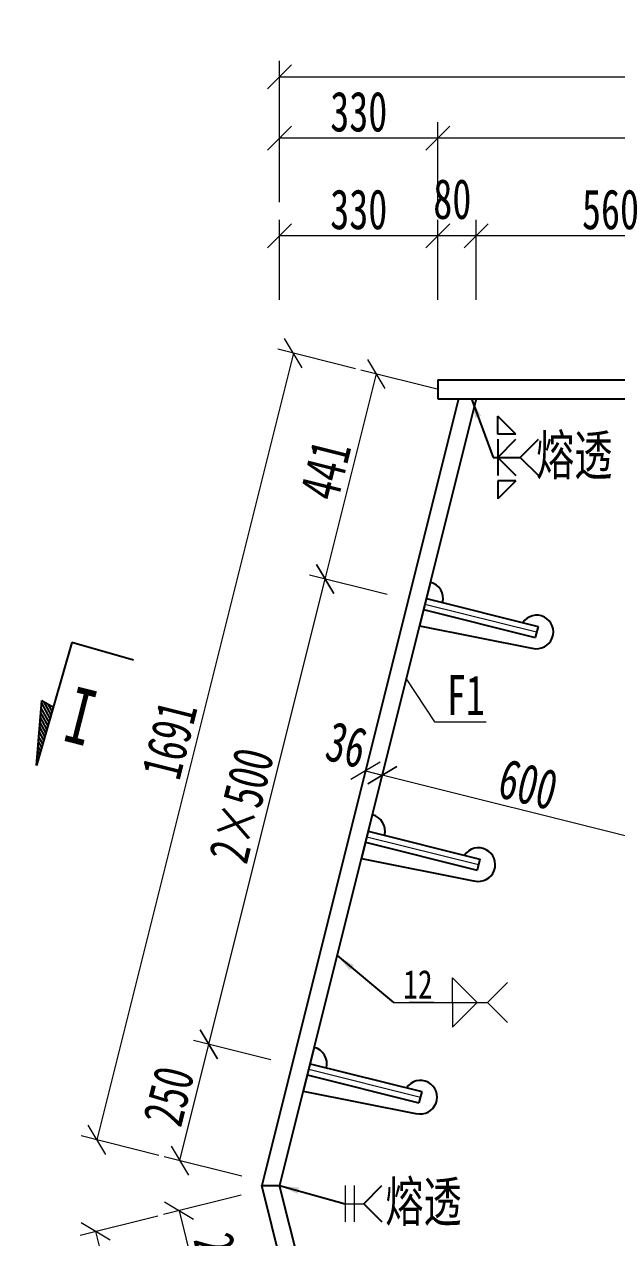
# Model space of a CAD drawing. Header units: millimetres. Extents: x -411717 to -116098, y 0 to 693159.
# Drawn here: x -178435 to -177200, y 311997 to 314528 of the extents above; entities that cross this region are included whole.
import ezdxf
from ezdxf.enums import TextEntityAlignment as Align

# ---------------------------------------------------------------- set-up
doc = ezdxf.new("R2010")
doc.units = ezdxf.units.MM
doc.header["$LTSCALE"] = 2
doc.header["$PDMODE"] = 3
doc.header["$PDSIZE"] = -10
doc.layers.get('Defpoints').update_dxf_attribs({"color": 8, "lineweight": 9})
doc.layers.add('dim', color=3, linetype='Continuous')
doc.layers.add('焊缝', color=7, linetype='Continuous')
for name, color, linetype, lineweight in [('文字', 7, 'Continuous', 15), ('标注', 4, 'Continuous', 13), ('横隔板', 6, 'Continuous', 25), ('细实线', 4, 'Continuous', 15), ('钢板粗线', 1, 'Continuous', 25)]:
    doc.layers.add(name, color=color, linetype=linetype, lineweight=lineweight)
doc.styles.add('111', font='仿宋_GB2312.ttf', dxfattribs={"width": 0.7})
doc.styles.add('BM_Dim', font='仿宋_GB2312.ttf', dxfattribs={"width": 0.85})
doc.styles.add('SMEDI', font='仿宋_GB2312.ttf', dxfattribs={"width": 0.75})
doc.styles.get("Standard").update_dxf_attribs({"font": '仿宋_GB2312.ttf'})
doc.dimstyles.new('200', dxfattribs={"dimscale": 0, "dimtxt": 2.5, "dimasz": 1.5, "dimexe": 1, "dimexo": 1, "dimgap": 0.4, "dimtad": 1, "dimdec": 0, "dimdsep": 46, "dimtxsty": '111', "dimblk": 'OBLIQUE', "dimcen": 0, "dimclrd": 256, "dimclre": 256, "dimclrt": 256, "dimadec": 1, "dimazin": 2, "dimtfac": 1, "dimtdec": 0, "dimtmove": 2, "dimatfit": 3, "dimfxl": 4, "dimfxlon": 1, "dimtolj": 1, "dimlwd": -1, "dimlwe": -1, "dimarcsym": 0})
doc.dimstyles.new('MSteel_1.0_1.0', dxfattribs={"dimtxt": 3, "dimasz": 1.2, "dimexe": 1, "dimexo": 1, "dimgap": 1, "dimtad": 3, "dimtoh": 1, "dimdec": 0, "dimzin": 0, "dimdsep": 46, "dimtxsty": 'Standard', "dimblk": 'ARCHTICK', "dimcen": 0.09, "dimclrd": 3, "dimclre": 3, "dimadec": 0, "dimazin": 0, "dimtfac": 1, "dimtdec": 4, "dimtofl": 0, "dimtmove": 0, "dimatfit": 3, "dimfxl": 1, "dimtolj": 1, "dimtzin": 0, "dimarcsym": 0})

# ---------------------------------------------------------------- blocks, each defined once
blk = doc.blocks.new('_Oblique')
at = {"color": 0, "linetype": 'ByBlock', "lineweight": -2}
blk.add_line((-0.5, -0.5), (0.5, 0.5), dxfattribs=at)
blk = doc.blocks.new('*D1138')
at = {"layer": 'Defpoints', "color": 0, "transparency": 16777216}
for p in [(-177688.7, 312962.1), (-177715.6, 312854.6), (-177133.5, 312709)]:
    blk.add_point(p, dxfattribs=at)
at = {"layer": '细实线', "transparency": 16777216}
for p, q in [((-177707.5, 312886.9), (-177680.6, 312994.4)), ((-177106.6, 312816.6), (-177688.7, 312962.1)), ((-177125.4, 312741.4), (-177098.6, 312848.9))]:
    blk.add_line(p, q, dxfattribs=at)
at = {"layer": '细实线', "transparency": 16777216, "xscale": 49.99999999999995, "yscale": 49.99999999999995, "zscale": 49.99999999999995}
for p, rotation in [((-177688.7, 312962.1), 165.9637565320775), ((-177106.6, 312816.6), 345.9637565320776)]:
    blk.add_blockref('_Oblique', p, dxfattribs=dict(at, rotation=rotation))
at = {"layer": '细实线', "transparency": 16777216, "insert": (-177384.3, 312942.7), "char_height": 83.33, "attachment_point": 5, "rotation": 345.9638, "style": '111'}
blk.add_mtext('\\A1;600', dxfattribs=at)
blk = doc.blocks.new('*D1209')
at = {"layer": 'Defpoints', "color": 0, "transparency": 16777216}
for p in [(-177701.6, 313059), (-177666.7, 313050.3), (-177688.7, 312962.1)]:
    blk.add_point(p, dxfattribs=at)
at = {"layer": '标注', "transparency": 16777216}
for p, q in [((-177709.7, 313026.7), (-177731.7, 312938.5)), ((-177674.8, 313018), (-177696.8, 312929.8)), ((-177723.6, 312970.8), (-177688.7, 312962.1))]:
    blk.add_line(p, q, dxfattribs=at)
at = {"layer": '标注', "transparency": 16777216, "xscale": 49.99999999999987, "yscale": 49.99999999999987, "zscale": 49.99999999999987}
for p, rotation in [((-177723.6, 312970.8), 165.9637565321746), ((-177688.7, 312962.1), 345.9637565321746)]:
    blk.add_blockref('_Oblique', p, dxfattribs=dict(at, rotation=rotation))
at = {"layer": '标注', "transparency": 16777216, "insert": (-177763.5, 313025.3), "char_height": 83.33, "attachment_point": 5, "rotation": 345.9638, "style": '111'}
blk.add_mtext('\\A1;36', dxfattribs=at)
blk = doc.blocks.new('*D1200')
at = {"layer": 'Defpoints', "color": 0, "transparency": 16777216}
for p in [(-177902.7, 314290.1), (-177572.6, 313746.5), (-177902.7, 312106)]:
    blk.add_point(p, dxfattribs=at)
at = {"layer": '标注', "transparency": 16777216}
for p, q in [((-177902.7, 314156.8), (-177902.7, 314323.5)), ((-177572.6, 314156.8), (-177572.6, 314323.5)), ((-177572.6, 314290.1), (-177902.7, 314290.1))]:
    blk.add_line(p, q, dxfattribs=at)
at = {"layer": '标注', "transparency": 16777216, "xscale": 49.99999999999987, "yscale": 49.99999999999987, "zscale": 49.99999999999987, "rotation": 180}
blk.add_blockref('_Oblique', (-177902.7, 314290.1), dxfattribs=at)
at = {"layer": '标注', "transparency": 16777216, "xscale": 49.99999999999987, "yscale": 49.99999999999987, "zscale": 49.99999999999987}
blk.add_blockref('_Oblique', (-177572.6, 314290.1), dxfattribs=at)
at = {"layer": '标注', "transparency": 16777216, "insert": (-177737.7, 314345.1), "char_height": 83.33, "attachment_point": 5, "style": '111'}
blk.add_mtext('\\A1;330', dxfattribs=at)
blk = doc.blocks.new('*D1201')
at = {"layer": 'Defpoints', "color": 0, "transparency": 16777216}
for p in [(-177572.6, 314290.1), (-177572.6, 313786.5), (-175732.9, 313786.5)]:
    blk.add_point(p, dxfattribs=at)
at = {"layer": '标注', "transparency": 16777216}
for p, q in [((-177572.6, 314156.8), (-177572.6, 314323.5)), ((-175732.9, 314156.8), (-175732.9, 314323.5)), ((-175732.9, 314290.1), (-177572.6, 314290.1))]:
    blk.add_line(p, q, dxfattribs=at)
at = {"layer": '标注', "transparency": 16777216, "xscale": 49.99999999999987, "yscale": 49.99999999999987, "zscale": 49.99999999999987, "rotation": 180}
blk.add_blockref('_Oblique', (-177572.6, 314290.1), dxfattribs=at)
at = {"layer": '标注', "transparency": 16777216, "xscale": 49.99999999999987, "yscale": 49.99999999999987, "zscale": 49.99999999999987}
blk.add_blockref('_Oblique', (-175732.9, 314290.1), dxfattribs=at)
at = {"layer": '标注', "transparency": 16777216, "insert": (-176652.7, 314345.1), "char_height": 83.33, "attachment_point": 5, "style": '111'}
blk.add_mtext('\\A1;1840', dxfattribs=at)
blk = doc.blocks.new('*D1132')
at = {"layer": 'Defpoints', "color": 0, "transparency": 16777216}
for p in [(-175402.7, 314418), (-177902.7, 312106), (-175402.7, 312106)]:
    blk.add_point(p, dxfattribs=at)
at = {"layer": '标注', "transparency": 16777216}
for p, q in [((-177902.7, 314284.7), (-177902.7, 314451.4)), ((-175402.7, 314284.7), (-175402.7, 314451.4)), ((-177902.7, 314418), (-175402.7, 314418))]:
    blk.add_line(p, q, dxfattribs=at)
at = {"layer": '标注', "transparency": 16777216, "xscale": 49.99999999999987, "yscale": 49.99999999999987, "zscale": 49.99999999999987, "rotation": 180}
blk.add_blockref('_Oblique', (-177902.7, 314418), dxfattribs=at)
at = {"layer": '标注', "transparency": 16777216, "xscale": 49.99999999999987, "yscale": 49.99999999999987, "zscale": 49.99999999999987}
blk.add_blockref('_Oblique', (-175402.7, 314418), dxfattribs=at)
at = {"layer": '标注', "transparency": 16777216, "insert": (-176652.7, 314473), "char_height": 83.33, "attachment_point": 5, "style": '111'}
blk.add_mtext('\\A1;2500', dxfattribs=at)
blk = doc.blocks.new('24-240加劲 有过焊孔')
at = {"layer": 'Defpoints'}
blk.add_line((0, 0), (0, 240), dxfattribs=at)
at = {"layer": '钢板粗线'}
for p, q in [((-12, 0), (-12, 240)), ((-12, 240), (12, 240)), ((12, 0), (12, 240)), ((47, 0), (35, 241.7)), ((-47, 0), (47, 0))]:
    blk.add_line(p, q, dxfattribs=at)
for centre, start, end in [((0, 240), 0, 249.949), ((-12, 0), 90, 180)]:
    blk.add_arc(centre, 35, start, end, dxfattribs=at)
blk = doc.blocks.new('*D1123')
at = {"layer": 'Defpoints', "color": 0, "transparency": 16777216}
for p in [(-178050.4, 312400.6), (-177842.1, 312348.5), (-177902.7, 312106)]:
    blk.add_point(p, dxfattribs=at)
at = {"layer": '标注', "transparency": 16777216}
for p, q in [((-177921, 312368.3), (-178082.7, 312408.7)), ((-178111, 312158.1), (-178050.4, 312400.6)), ((-177981.6, 312125.7), (-178143.3, 312166.2))]:
    blk.add_line(p, q, dxfattribs=at)
at = {"layer": '标注', "transparency": 16777216, "xscale": 49.99999999999987, "yscale": 49.99999999999987, "zscale": 49.99999999999987}
for p, rotation in [((-178050.4, 312400.6), 75.96375653115464), ((-178111, 312158.1), 255.9637565311546)]:
    blk.add_blockref('_Oblique', p, dxfattribs=dict(at, rotation=rotation))
at = {"layer": '标注', "transparency": 16777216, "insert": (-178134, 312292.7), "char_height": 83.33, "attachment_point": 5, "rotation": 75.9638, "style": '111'}
blk.add_mtext('\\A1;250', dxfattribs=at)
blk = doc.blocks.new('*D1124')
at = {"layer": 'Defpoints', "color": 0, "transparency": 16777216}
for p in [(-177807.8, 313370.7), (-177599.6, 313318.7), (-177842.1, 312348.5)]:
    blk.add_point(p, dxfattribs=at)
at = {"layer": '标注', "transparency": 16777216}
for p, q in [((-178050.4, 312400.6), (-177807.8, 313370.7)), ((-177678.5, 313338.4), (-177840.2, 313378.8)), ((-177921, 312368.3), (-178082.7, 312408.7))]:
    blk.add_line(p, q, dxfattribs=at)
at = {"layer": '标注', "transparency": 16777216, "xscale": 49.99999999999987, "yscale": 49.99999999999987, "zscale": 49.99999999999987}
for p, rotation in [((-177807.8, 313370.7), 75.96375653207353), ((-178050.4, 312400.6), 255.9637565320735)]:
    blk.add_blockref('_Oblique', p, dxfattribs=dict(at, rotation=rotation))
at = {"layer": '标注', "transparency": 16777216, "insert": (-177982.5, 312899), "char_height": 83.33, "attachment_point": 5, "rotation": 75.9638, "style": '111'}
blk.add_mtext('\\A1;2×500', dxfattribs=at)
blk = doc.blocks.new('*D1125')
at = {"layer": 'Defpoints', "color": 0, "transparency": 16777216}
for p in [(-177902.7, 312106), (-177842.1, 311863.5), (-178051.7, 311811.1)]:
    blk.add_point(p, dxfattribs=at)
at = {"layer": '标注', "transparency": 16777216}
for p, q in [((-177983, 312085.9), (-178144.7, 312045.5)), ((-178112.4, 312053.6), (-178051.7, 311811.1)), ((-177922.4, 311843.4), (-178084.1, 311803))]:
    blk.add_line(p, q, dxfattribs=at)
at = {"layer": '标注', "transparency": 16777216, "xscale": 49.99999999999987, "yscale": 49.99999999999987, "zscale": 49.99999999999987}
for p, rotation in [((-178112.4, 312053.6), 104.0362434679232), ((-178051.7, 311811.1), 284.0362434679232)]:
    blk.add_blockref('_Oblique', p, dxfattribs=dict(at, rotation=rotation))
at = {"layer": '标注', "transparency": 16777216, "insert": (-178028.7, 311945.7), "char_height": 83.33, "attachment_point": 5, "rotation": 284.0362, "style": '111'}
blk.add_mtext('\\A1;250', dxfattribs=at)
blk = doc.blocks.new('*D1151')
at = {"layer": 'Defpoints', "color": 0, "transparency": 16777216}
for p in [(-177700.9, 313798.6), (-177492.6, 313746.5), (-177599.6, 313318.7)]:
    blk.add_point(p, dxfattribs=at)
at = {"layer": '标注', "transparency": 16777216}
for p, q in [((-177807.8, 313370.7), (-177700.9, 313798.6)), ((-177571.5, 313766.2), (-177733.2, 313806.7)), ((-177678.5, 313338.4), (-177840.2, 313378.8))]:
    blk.add_line(p, q, dxfattribs=at)
at = {"layer": '标注', "transparency": 16777216, "xscale": 49.99999999999987, "yscale": 49.99999999999987, "zscale": 49.99999999999987}
for p, rotation in [((-177700.9, 313798.6), 75.9637565324477), ((-177807.8, 313370.7), 255.9637565324477)]:
    blk.add_blockref('_Oblique', p, dxfattribs=dict(at, rotation=rotation))
at = {"layer": '标注', "transparency": 16777216, "insert": (-177807.7, 313598), "char_height": 83.33, "attachment_point": 5, "rotation": 75.9638, "style": '111'}
blk.add_mtext('\\A1;441', dxfattribs=at)
blk = doc.blocks.new('*D1152')
at = {"layer": 'Defpoints', "color": 0, "transparency": 16777216}
for p in [(-177492.6, 313746.5), (-178284.2, 312201.4), (-177902.7, 312106)]:
    blk.add_point(p, dxfattribs=at)
at = {"layer": '标注', "transparency": 16777216}
for p, q in [((-177744.8, 313809.5), (-177906.4, 313850)), ((-177874.1, 313841.9), (-178284.2, 312201.4)), ((-178154.9, 312169), (-178316.6, 312209.5))]:
    blk.add_line(p, q, dxfattribs=at)
at = {"layer": '标注', "transparency": 16777216, "xscale": 49.99999999999987, "yscale": 49.99999999999987, "zscale": 49.99999999999987}
for p, rotation in [((-177874.1, 313841.9), 75.96375653207352), ((-178284.2, 312201.4), 255.9637565320735)]:
    blk.add_blockref('_Oblique', p, dxfattribs=dict(at, rotation=rotation))
at = {"layer": '标注', "transparency": 16777216, "insert": (-178132.5, 313035), "char_height": 83.33, "attachment_point": 5, "rotation": 75.9638, "style": '111'}
blk.add_mtext('\\A1;1691', dxfattribs=at)
blk = doc.blocks.new('*D1153')
at = {"layer": 'Defpoints', "color": 0, "transparency": 16777216}
for p in [(-177902.7, 312106), (-177492.6, 310465.5), (-177876.2, 310369.6)]:
    blk.add_point(p, dxfattribs=at)
at = {"layer": '标注', "transparency": 16777216}
for p, q in [((-178157, 312042.4), (-178318.7, 312002)), ((-178286.4, 312010.1), (-177876.2, 310369.6)), ((-177746.9, 310401.9), (-177908.6, 310361.5))]:
    blk.add_line(p, q, dxfattribs=at)
at = {"layer": '标注', "transparency": 16777216, "xscale": 49.99999999999987, "yscale": 49.99999999999987, "zscale": 49.99999999999987}
for p, rotation in [((-178286.4, 312010.1), 104.0362434679265), ((-177876.2, 310369.6), 284.0362434679265)]:
    blk.add_blockref('_Oblique', p, dxfattribs=dict(at, rotation=rotation))
at = {"layer": '标注', "transparency": 16777216, "insert": (-178027.9, 311203.2), "char_height": 83.33, "attachment_point": 5, "rotation": 284.0362, "style": '111'}
blk.add_mtext('\\A1;1691', dxfattribs=at)
blk = doc.blocks.new('_ArchTick')
at = {"color": 0, "linetype": 'ByBlock', "const_width": 0.15}
blk.add_lwpolyline([(-0.5, -0.5), (0.5, 0.5)], dxfattribs=at)
blk = doc.blocks.new('剖面箭头')
at = {"layer": '钢板粗线', "ltscale": 10}
h = blk.add_hatch(dxfattribs=at)
h.set_pattern_fill('ANSI31', color=256, style=0)
h.set_pattern_definition([(45, (-182.99888, -777.8594), (-0.088388348, 0.088388348), [])])
h.paths.add_polyline_path([(6, -3), (3.15, -3), (3, -3.6)])
for p, q in [((0, 0), (0, -3)), ((0, -3), (6, -3)), ((6, -3), (3, -3.6)), ((3, -3.6), (3.15, -3))]:
    blk.add_line(p, q, dxfattribs=at)
blk = doc.blocks.new('*D1270')
at = {"layer": 'Defpoints', "color": 0, "transparency": 16777216}
for p in [(-177492.6, 314086.3), (-176932.7, 313836.2), (-177492.6, 313746.5)]:
    blk.add_point(p, dxfattribs=at)
at = {"layer": '标注', "transparency": 16777216}
for p, q in [((-177492.6, 313953), (-177492.6, 314119.7)), ((-176932.7, 313953), (-176932.7, 314119.7)), ((-176932.7, 314086.3), (-177492.6, 314086.3))]:
    blk.add_line(p, q, dxfattribs=at)
at = {"layer": '标注', "transparency": 16777216, "xscale": 49.99999999999987, "yscale": 49.99999999999987, "zscale": 49.99999999999987, "rotation": 180}
blk.add_blockref('_Oblique', (-177492.6, 314086.3), dxfattribs=at)
at = {"layer": '标注', "transparency": 16777216, "xscale": 49.99999999999987, "yscale": 49.99999999999987, "zscale": 49.99999999999987}
blk.add_blockref('_Oblique', (-176932.7, 314086.3), dxfattribs=at)
at = {"layer": '标注', "transparency": 16777216, "insert": (-177212.7, 314141.3), "char_height": 83.33, "attachment_point": 5, "style": '111'}
blk.add_mtext('\\A1;560', dxfattribs=at)
blk = doc.blocks.new('*D1271')
at = {"layer": 'Defpoints', "color": 0, "transparency": 16777216}
for p in [(-177572.6, 314086.3), (-177572.6, 313786.5), (-177492.6, 313746.5)]:
    blk.add_point(p, dxfattribs=at)
at = {"layer": '标注', "transparency": 16777216}
for p, q in [((-177572.6, 313953), (-177572.6, 314119.7)), ((-177492.6, 313953), (-177492.6, 314119.7)), ((-177492.6, 314086.3), (-177572.6, 314086.3))]:
    blk.add_line(p, q, dxfattribs=at)
at = {"layer": '标注', "transparency": 16777216, "xscale": 49.99999999999987, "yscale": 49.99999999999987, "zscale": 49.99999999999987, "rotation": 180}
blk.add_blockref('_Oblique', (-177572.6, 314086.3), dxfattribs=at)
at = {"layer": '标注', "transparency": 16777216, "xscale": 49.99999999999987, "yscale": 49.99999999999987, "zscale": 49.99999999999987}
blk.add_blockref('_Oblique', (-177492.6, 314086.3), dxfattribs=at)
at = {"layer": '标注', "transparency": 16777216, "insert": (-177542.6, 314162.8), "char_height": 83.33, "attachment_point": 5, "style": '111'}
blk.add_mtext('\\A1;80', dxfattribs=at)
blk = doc.blocks.new('*D1272')
at = {"layer": 'Defpoints', "color": 0, "transparency": 16777216}
for p in [(-177902.7, 314086.3), (-177572.6, 313746.5), (-177902.7, 312106)]:
    blk.add_point(p, dxfattribs=at)
at = {"layer": '标注', "transparency": 16777216}
for p, q in [((-177902.7, 313953), (-177902.7, 314119.7)), ((-177572.6, 313953), (-177572.6, 314119.7)), ((-177572.6, 314086.3), (-177902.7, 314086.3))]:
    blk.add_line(p, q, dxfattribs=at)
at = {"layer": '标注', "transparency": 16777216, "xscale": 49.99999999999987, "yscale": 49.99999999999987, "zscale": 49.99999999999987, "rotation": 180}
blk.add_blockref('_Oblique', (-177902.7, 314086.3), dxfattribs=at)
at = {"layer": '标注', "transparency": 16777216, "xscale": 49.99999999999987, "yscale": 49.99999999999987, "zscale": 49.99999999999987}
blk.add_blockref('_Oblique', (-177572.6, 314086.3), dxfattribs=at)
at = {"layer": '标注', "transparency": 16777216, "insert": (-177737.7, 314141.3), "char_height": 83.33, "attachment_point": 5, "style": '111'}
blk.add_mtext('\\A1;330', dxfattribs=at)

msp = doc.modelspace()

# ---------------------------------------------------------------- linework, layer by layer
at = {"layer": '标注'}
for p, q in [((-177765.8, 312106), (-177765.8, 312030.4)), ((-177747.2, 312106), (-177747.2, 312030.4)), ((-177765.8, 312068.2), (-177727.4, 312068.2))]:
    msp.add_line(p, q, dxfattribs=at)
at = {"layer": '横隔板', "color": 2, "ltscale": 550}
for p, q in [((-177572.6, 313786.5), (-175732.9, 313786.5)), ((-177572.6, 313786.5), (-177572.6, 313746.5)), ((-177529.7, 313746.5), (-177939.9, 312106)), ((-177492.6, 313746.5), (-177902.7, 312106)), ((-177572.6, 313746.5), (-175732.9, 313746.5)), ((-177529.7, 310465.5), (-177939.9, 312106)), ((-177939.9, 312106), (-177902.7, 312106)), ((-177492.6, 310465.5), (-177902.7, 312106))]:
    msp.add_line(p, q, dxfattribs=at)
at = {"layer": '焊缝', "color": 4}
for p, q in [((-177409.8, 313673), (-177447.6, 313710.8)), ((-177447.6, 313673), (-177447.6, 313710.8)), ((-177409.8, 313673), (-177447.6, 313673)), ((-177447.6, 313624.4), (-177409.8, 313662.2)), ((-177447.6, 313662.2), (-177447.6, 313586.6)), ((-177400.8, 313624.4), (-177363, 313662.2)), ((-177457.5, 313624.4), (-177400.8, 313624.4)), ((-177447.6, 313624.4), (-177409.8, 313586.6)), ((-177400.8, 313624.4), (-177363, 313586.6)), ((-177409.8, 313575.8), (-177447.6, 313575.8)), ((-177447.6, 313575.8), (-177447.6, 313538)), ((-177409.8, 313575.8), (-177447.6, 313538)), ((-177902.7, 312106), (-177765.8, 312068.2)), ((-177727.4, 312068.2), (-177689.6, 312106)), ((-177727.4, 312068.2), (-177689.6, 312030.4))]:
    msp.add_line(p, q, dxfattribs=at)
msp.add_solid([(-177865.5, 312088.7), (-177861.9, 312101.7), (-177902.7, 312106)], dxfattribs=at)
at = {"layer": '细实线'}
for p, q in [((-177638.6, 313162.5), (-177579.6, 313073.1)), ((-177579.6, 313073.1), (-177472.3, 313073.1)), ((-177542.2, 312487.8), (-177542.2, 312539.1)), ((-177490.9, 312487.8), (-177542.2, 312539.1)), ((-177468.9, 312487.8), (-177427.2, 312529.5)), ((-177665.2, 312487.8), (-177468.9, 312487.8)), ((-177581.4, 312487.8), (-177632.7, 312487.8)), ((-177581.4, 312487.8), (-177632.7, 312487.8)), ((-177542.2, 312487.8), (-177542.2, 312436.5)), ((-177490.9, 312487.8), (-177542.2, 312436.5)), ((-177468.9, 312487.8), (-177427.2, 312446.1))]:
    msp.add_line(p, q, dxfattribs=at)

# ---------------------------------------------------------------- block references
at = {"layer": 'dim', "xscale": 44.44444444444441, "yscale": 44.44444444444441, "zscale": 44.44444444444441, "rotation": 253.9449255486168}
msp.add_blockref('剖面箭头', (-178207.8, 313201.4), dxfattribs=at)
at = {"layer": '标注', "rotation": 255.9637565322801}
for p in [(-177599.6, 313318.7), (-177720.8, 312833.6), (-177842.1, 312348.5)]:
    msp.add_blockref('24-240加劲 有过焊孔', p, dxfattribs=at)

# ---------------------------------------------------------------- texts
at = {"layer": '文字', "style": 'BM_Dim', "width": 0.7}
msp.add_text('I', height=116.7, rotation=345.7622, dxfattribs=at).set_placement((-178332, 313028.3), align=Align.CENTER)
at = {"layer": '细实线', "width": 0.7}
for s, p in [('熔透', (-177367.9, 313587.7)), ('F1', (-177554, 313087.2)), ('熔透', (-177682.3, 312031.1))]:
    msp.add_text(s, height=83.33, dxfattribs=at).set_placement(p)
at = {"layer": '细实线', "style": 'SMEDI', "width": 0.75}
msp.add_text('12', height=60, dxfattribs=at).set_placement((-177645, 312525.7), align=Align.MIDDLE_LEFT)

# ---------------------------------------------------------------- dimensions: what is measured, and where the dimension line sits
at = {"layer": '标注'}
for base, p1, p2, picture, middle in [((-175402.7, 314418), (-177902.7, 312106), (-175402.7, 312106), '*D1132', (-176652.7, 314473)), ((-177902.7, 314290.1), (-177572.6, 313746.5), (-177902.7, 312106), '*D1200', (-177737.7, 314345.1)), ((-177572.6, 314290.1), (-175732.9, 313786.5), (-177572.6, 313786.5), '*D1201', (-176652.7, 314345.1))]:
    dim = msp.add_linear_dim(base=base, p1=p1, p2=p2, dimstyle='200', override={"dimscale": 33.333333, "dimarcsym": 1}, dxfattribs=at)
    dim.commit()
    dim.dimension.update_dxf_attribs({"geometry": picture, "text_midpoint": middle})
for base, p1, p2, angle, picture, middle, dimtype in [((-177572.6, 314086.3), (-177492.6, 313746.5), (-177572.6, 313786.5), 180, '*D1271', (-177542.6, 314162.8), 160), ((-177688.7, 312962.1), (-177701.6, 313059), (-177666.7, 313050.3), 345.9638, '*D1209', (-177763.5, 313025.3), 161)]:
    dim = msp.add_linear_dim(base=base, p1=p1, p2=p2, angle=angle, dimstyle='200', override={"dimscale": 33.333333, "dimarcsym": 1}, dxfattribs=at)
    dim.commit()
    dim.dimension.update_dxf_attribs({"geometry": picture, "text_midpoint": middle, "dimtype": dimtype})
for base, p1, p2, override, picture, middle in [((-177902.7, 314086.3), (-177572.6, 313746.5), (-177902.7, 312106), {"dimscale": 33.333333, "dimarcsym": 1}, '*D1272', (-177737.7, 314141.3)), ((-177492.6, 314086.3), (-176932.7, 313836.2), (-177492.6, 313746.5), {"dimscale": 33.333333, "dimadec": 3, "dimarcsym": 1}, '*D1270', (-177212.7, 314141.3))]:
    dim = msp.add_linear_dim(base=base, p1=p1, p2=p2, angle=180, dimstyle='200', override=override, dxfattribs=at)
    dim.commit()
    dim.dimension.update_dxf_attribs({"geometry": picture, "text_midpoint": middle})
for p1, p2, distance, picture, middle in [((-177492.6, 313746.5), (-177902.7, 312106), -393.2, '*D1152', (-178132.5, 313035)), ((-177599.6, 313318.7), (-177492.6, 313746.5), 214.7, '*D1151', (-177807.7, 313598)), ((-177902.7, 312106), (-177842.1, 312348.5), 214.7, '*D1123', (-178134, 312292.7)), ((-177902.7, 312106), (-177492.6, 310465.5), -395.4, '*D1153', (-178027.9, 311203.2)), ((-177902.7, 312106), (-177842.1, 311863.5), -216.1, '*D1125', (-178028.7, 311945.7))]:
    dim = msp.add_aligned_dim(p1=p1, p2=p2, distance=distance, dimstyle='200', override={"dimscale": 33.333333, "dimadec": 3, "dimarcsym": 1}, dxfattribs=at)
    dim.commit()
    dim.dimension.update_dxf_attribs({"geometry": picture, "text_midpoint": middle})
dim = msp.add_aligned_dim(p1=(-177842.1, 312348.5), p2=(-177599.6, 313318.7), distance=214.7, text='2×500', dimstyle='200', override={"dimscale": 33.333333, "dimadec": 3, "dimarcsym": 1}, dxfattribs=at)
dim.commit()
dim.dimension.update_dxf_attribs({"geometry": '*D1124', "text_midpoint": (-177982.5, 312899)})
at = {"layer": '细实线'}
dim = msp.add_aligned_dim(p1=(-177133.5, 312709), p2=(-177715.6, 312854.6), distance=-110.9, dimstyle='200', override={"dimscale": 33.333333, "dimarcsym": 1}, dxfattribs=at)
dim.commit()
dim.dimension.update_dxf_attribs({"geometry": '*D1138', "text_midpoint": (-177384.3, 312942.7)})

# ---------------------------------------------------------------- leaders
for points in [[(-177502.6, 313746.5), (-177457.5, 313624.4)], [(-177782.8, 312585.8), (-177665.2, 312487.8)]]:
    msp.add_leader(points, dimstyle='MSteel_1.0_1.0', override={"dimscale": 33.333333, "dimclrd": 256}, dxfattribs=at)

doc.saveas('drawing.dxf')
